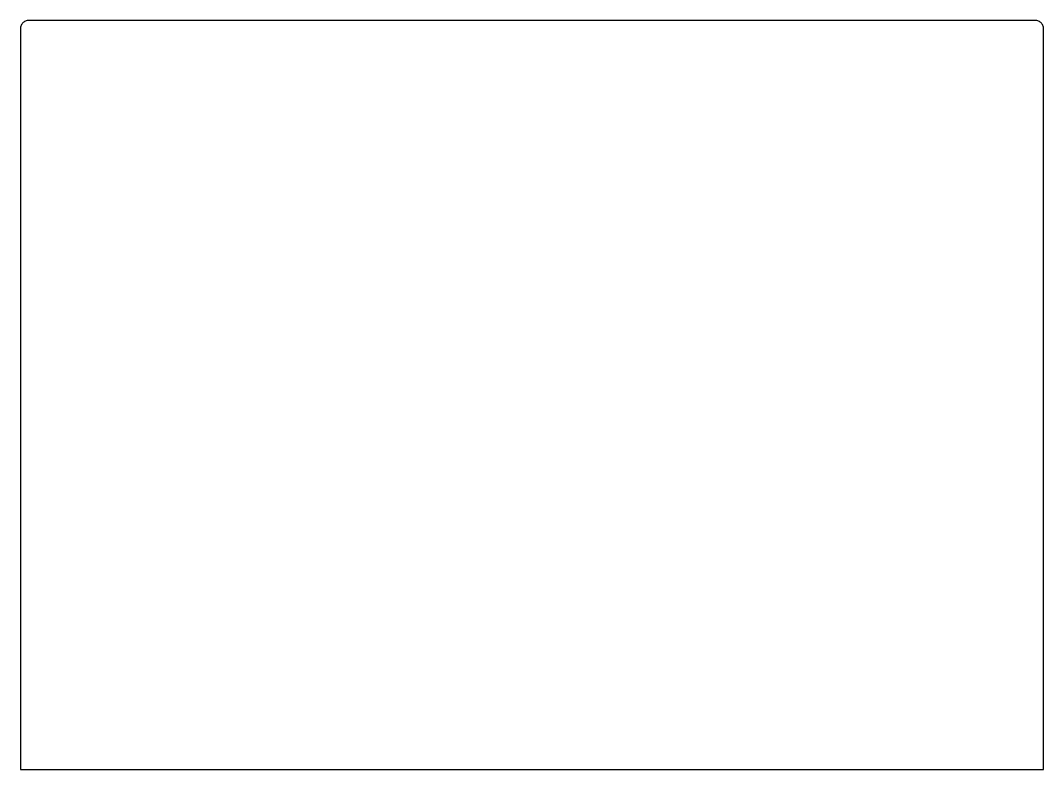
# Model space of a CAD drawing. Header units: metres. Extents: x -305 to 305, y -248 to 198.
import ezdxf

# ---------------------------------------------------------------- set-up
doc = ezdxf.new("R2010")
doc.units = ezdxf.units.M

msp = doc.modelspace()

# ---------------------------------------------------------------- linework, layer by layer
for p, q in [((-304.568, 195.534), (-304.755, 195.045)), ((-304.33, 196), (-304.568, 195.534)), ((-304.045, 196.439), (-304.33, 196)), ((-303.716, 196.846), (-304.045, 196.439)), ((-303.346, 197.216), (-303.716, 196.846)), ((-302.939, 197.545), (-303.346, 197.216)), ((-302.5, 197.83), (-302.939, 197.545)), ((-302.034, 198.068), (-302.5, 197.83)), ((-301.545, 198.255), (-302.034, 198.068)), ((-301.04, 198.391), (-301.545, 198.255)), ((-300.523, 198.473), (-301.04, 198.391)), ((-300, 198.5), (-300.523, 198.473)), ((300, 198.5), (-300, 198.5)), ((300.523, 198.473), (300, 198.5)), ((301.04, 198.391), (300.523, 198.473)), ((301.545, 198.255), (301.04, 198.391)), ((302.034, 198.068), (301.545, 198.255)), ((302.5, 197.83), (302.034, 198.068)), ((302.939, 197.545), (302.5, 197.83)), ((303.346, 197.216), (302.939, 197.545)), ((303.716, 196.846), (303.346, 197.216)), ((304.045, 196.439), (303.716, 196.846)), ((304.33, 196), (304.045, 196.439)), ((304.568, 195.534), (304.33, 196)), ((304.755, 195.045), (304.568, 195.534)), ((-304.973, 194.023), (-305, 193.5)), ((-305, 193.5), (-305, -248.375)), ((-304.891, 194.54), (-304.973, 194.023)), ((-304.755, 195.045), (-304.891, 194.54)), ((304.891, 194.54), (304.755, 195.045)), ((304.973, 194.023), (304.891, 194.54)), ((305, 193.5), (304.973, 194.023)), ((305, -248.375), (305, 193.5)), ((-305, -248.375), (305, -248.375))]:
    msp.add_line(p, q)

doc.saveas('drawing.dxf')
